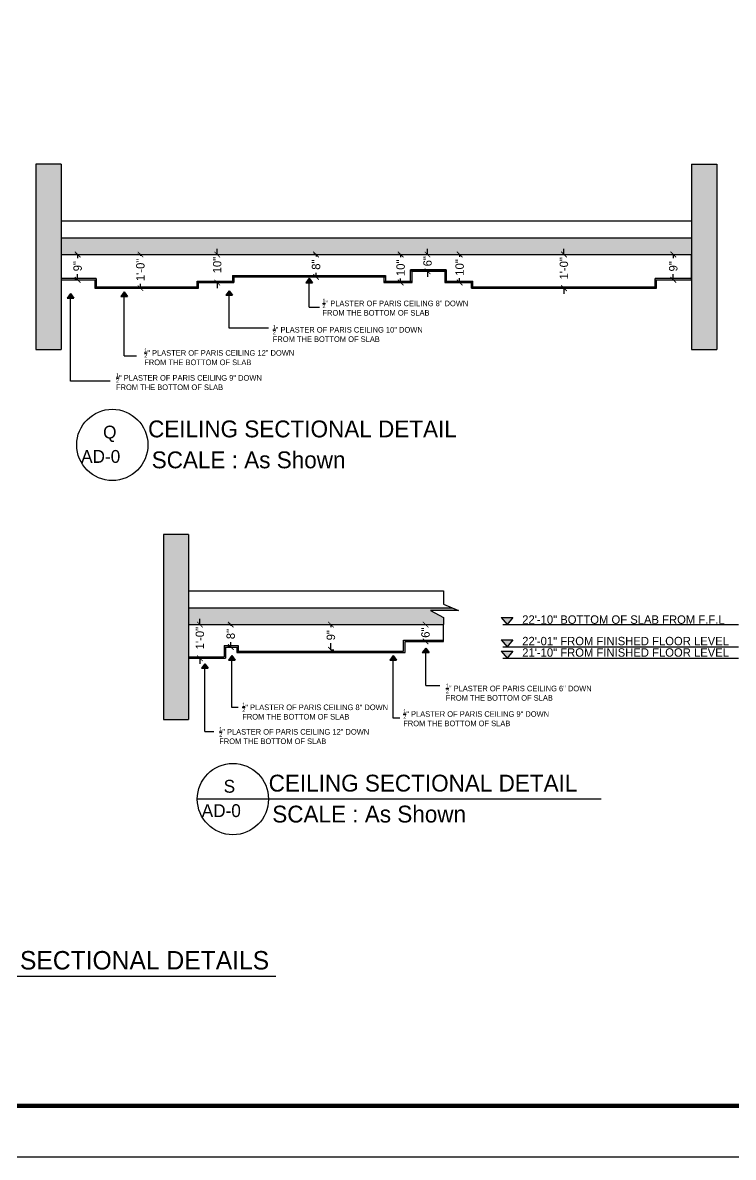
# Model space of a CAD drawing. Extents: x 10753 to 18704, y -5361 to 1140.
# Drawn here: x 16339.2 to 16592.7, y -2815 to -2410.6 of the extents above; entities that cross this region are included whole.
import ezdxf

# ---------------------------------------------------------------- set-up
doc = ezdxf.new("R2010")
doc.units = 0
doc.header["$LTSCALE"] = 30
doc.header["$MEASUREMENT"] = 0
doc.header["$PDMODE"] = 3
doc.layers.get('0').update_dxf_attribs({"linetype": 'CONTINUOUS'})
doc.layers.get('DEFPOINTS').update_dxf_attribs({"linetype": 'CONTINUOUS'})
for name, color, linetype in [('Ceiling Plans', 165, 'CONTINUOUS'), ('CEILING SECTION', 33, 'CONTINUOUS'), ('furniture', 9, 'CONTINUOUS'), ('layout', 2, 'CONTINUOUS'), ('SEAL', 1, 'CONTINUOUS'), ('SLINE', 3, 'CONTINUOUS'), ('TEXT', 13, 'CONTINUOUS'), ('WALL', 2, 'CONTINUOUS'), ('Walls Hatch', 51, 'CONTINUOUS'), ('WL', 9, 'CONTINUOUS')]:
    doc.layers.add(name, color=color, linetype=linetype)
doc.styles.add('EE', font='eurr____.ttf')
doc.styles.add('SMALL-DIM', font='stylu.ttf', dxfattribs={"height": 2})
doc.styles.get("Standard").update_dxf_attribs({"font": 'stylu.ttf', "height": 3})
doc.dimstyles.new('D1', dxfattribs={"dimtxt": 6, "dimasz": 5, "dimexe": 1, "dimexo": 2, "dimgap": 1, "dimtad": 1, "dimdec": 4, "dimzin": 3, "dimdsep": 46, "dimlunit": 4, "dimtxsty": 'Standard', "dimcen": 3, "dimclrd": 7, "dimclre": 7, "dimclrt": 2, "dimadec": 0, "dimazin": 0, "dimtfac": 1, "dimtdec": 4, "dimtofl": 0, "dimtmove": 2, "dimatfit": 3, "dimfxl": 1, "dimfrac": 2, "dimtolj": 1, "dimtzin": 1, "dimarcsym": 0})

# ---------------------------------------------------------------- blocks, each defined once
blk = doc.blocks.new('_ArchTick')
at = {"color": 0, "linetype": 'ByBlock', "const_width": 0.15}
blk.add_lwpolyline([(-0.5, -0.5), (0.5, 0.5)], dxfattribs=at)
blk = doc.blocks.new('*D718')
at = {"color": 4, "lineweight": -2, "transparency": 16777216}
for p, q in [((16449.18, -2625.12), (16450.18, -2625.12)), ((16449.18, -2625.12), (16449.18, -2626.07)), ((16449.18, -2634.12), (16449.18, -2631.77)), ((16449.18, -2634.12), (16450.18, -2634.12))]:
    blk.add_line(p, q, dxfattribs=at)
at = {"layer": 'DEFPOINTS', "color": 0, "transparency": 16777216}
for p in [(16448.77, -2625.12), (16448.77, -2634.12), (16449.18, -2634.12)]:
    blk.add_point(p, dxfattribs=at)
at = {"color": 4, "lineweight": -2, "transparency": 16777216, "xscale": 2, "yscale": 2, "zscale": 2}
for p, rotation in [((16449.18, -2625.12), 90), ((16449.18, -2634.12), 270)]:
    blk.add_blockref('_ArchTick', p, dxfattribs=dict(at, rotation=rotation))
at = {"color": 4, "transparency": 16777216, "insert": (16449.18, -2628.92), "char_height": 3, "attachment_point": 5, "rotation": 90}
blk.add_mtext('\\A1;9"', dxfattribs=at)
blk = doc.blocks.new('*D719')
at = {"color": 4, "lineweight": -2, "transparency": 16777216}
for p, q in [((16402.45, -2625.12), (16402.45, -2623.12)), ((16402.45, -2625.12), (16403.45, -2625.12)), ((16402.45, -2637.12), (16403.45, -2637.12)), ((16402.45, -2637.12), (16402.45, -2639.12))]:
    blk.add_line(p, q, dxfattribs=at)
at = {"layer": 'DEFPOINTS', "color": 0, "transparency": 16777216}
for p in [(16402.43, -2625.12), (16402.45, -2625.12), (16402.43, -2637.12)]:
    blk.add_point(p, dxfattribs=at)
at = {"color": 4, "lineweight": -2, "transparency": 16777216, "xscale": 2, "yscale": 2, "zscale": 2}
for p, rotation in [((16402.45, -2625.12), 270), ((16402.45, -2637.12), 90)]:
    blk.add_blockref('_ArchTick', p, dxfattribs=dict(at, rotation=rotation))
at = {"color": 4, "transparency": 16777216, "insert": (16402.45, -2629.95), "char_height": 3, "attachment_point": 5, "rotation": 90}
blk.add_mtext('\\A1;1\'-0"', dxfattribs=at)
blk = doc.blocks.new('*D720')
at = {"layer": 'Ceiling Plans', "color": 4, "lineweight": -2, "transparency": 16777216}
for p, q in [((16413.46, -2625.12), (16412.46, -2625.12)), ((16413.46, -2625.12), (16413.46, -2625.59)), ((16413.46, -2633.12), (16413.46, -2631.4)), ((16413.46, -2633.12), (16412.46, -2633.12))]:
    blk.add_line(p, q, dxfattribs=at)
at = {"layer": 'DEFPOINTS', "color": 0, "transparency": 16777216}
for p in [(16413.46, -2625.12), (16413.61, -2625.12), (16413.61, -2633.12)]:
    blk.add_point(p, dxfattribs=at)
at = {"layer": 'Ceiling Plans', "color": 4, "lineweight": -2, "transparency": 16777216, "xscale": 2, "yscale": 2, "zscale": 2}
for p, rotation in [((16413.46, -2625.12), 90), ((16413.46, -2633.12), 270)]:
    blk.add_blockref('_ArchTick', p, dxfattribs=dict(at, rotation=rotation))
at = {"layer": 'Ceiling Plans', "color": 4, "transparency": 16777216, "insert": (16413.46, -2628.5), "char_height": 3, "attachment_point": 5, "rotation": 90}
blk.add_mtext('\\A1;8"', dxfattribs=at)
blk = doc.blocks.new('*D721')
at = {"layer": 'Ceiling Plans', "color": 4, "lineweight": -2, "transparency": 16777216}
for p, q in [((16482.93, -2625.12), (16483.93, -2625.12)), ((16482.93, -2625.12), (16482.93, -2625.17)), ((16482.93, -2631.12), (16482.93, -2630.83)), ((16482.93, -2631.12), (16483.93, -2631.12))]:
    blk.add_line(p, q, dxfattribs=at)
at = {"layer": 'DEFPOINTS', "color": 0, "transparency": 16777216}
for p in [(16482.22, -2625.12), (16482.22, -2631.12), (16482.93, -2631.12)]:
    blk.add_point(p, dxfattribs=at)
at = {"layer": 'Ceiling Plans', "color": 4, "lineweight": -2, "transparency": 16777216, "xscale": 2, "yscale": 2, "zscale": 2}
for p, rotation in [((16482.93, -2625.12), 90), ((16482.93, -2631.12), 270)]:
    blk.add_blockref('_ArchTick', p, dxfattribs=dict(at, rotation=rotation))
at = {"layer": 'Ceiling Plans', "color": 4, "transparency": 16777216, "insert": (16482.93, -2628), "char_height": 3, "attachment_point": 5, "rotation": 90}
blk.add_mtext('\\A1;6"', dxfattribs=at)
blk = doc.blocks.new('*D787')
at = {"layer": 'Ceiling Plans', "color": 4, "lineweight": -2, "transparency": 16777216}
for p, q in [((16381.24, -2493.21), (16380.24, -2493.21)), ((16381.24, -2493.21), (16381.24, -2493.74)), ((16381.24, -2505.21), (16380.24, -2505.21)), ((16381.24, -2505.21), (16381.24, -2503.65))]:
    blk.add_line(p, q, dxfattribs=at)
at = {"layer": 'DEFPOINTS', "color": 0, "transparency": 16777216}
for p in [(16381.24, -2493.21), (16381.67, -2493.21), (16381.67, -2505.21)]:
    blk.add_point(p, dxfattribs=at)
at = {"layer": 'Ceiling Plans', "color": 4, "lineweight": -2, "transparency": 16777216, "xscale": 2, "yscale": 2, "zscale": 2}
for p, rotation in [((16381.24, -2493.21), 90), ((16381.24, -2505.21), 270)]:
    blk.add_blockref('_ArchTick', p, dxfattribs=dict(at, rotation=rotation))
at = {"layer": 'Ceiling Plans', "color": 4, "transparency": 16777216, "insert": (16381.24, -2498.69), "char_height": 3, "attachment_point": 5, "rotation": 90}
blk.add_mtext('\\A1;1\'-0"', dxfattribs=at)
blk = doc.blocks.new('*D788')
at = {"layer": 'Ceiling Plans', "color": 4, "lineweight": -2, "transparency": 16777216}
for p, q in [((16408.63, -2493.21), (16408.63, -2491.21)), ((16408.63, -2493.21), (16409.63, -2493.21)), ((16408.63, -2503.2), (16409.63, -2503.2)), ((16408.63, -2503.2), (16408.63, -2505.2))]:
    blk.add_line(p, q, dxfattribs=at)
at = {"layer": 'DEFPOINTS', "color": 0, "transparency": 16777216}
for p in [(16408.3, -2493.21), (16408.63, -2493.21), (16408.3, -2503.2)]:
    blk.add_point(p, dxfattribs=at)
at = {"layer": 'Ceiling Plans', "color": 4, "lineweight": -2, "transparency": 16777216, "xscale": 2, "yscale": 2, "zscale": 2}
for p, rotation in [((16408.63, -2493.21), 270), ((16408.63, -2503.2), 90)]:
    blk.add_blockref('_ArchTick', p, dxfattribs=dict(at, rotation=rotation))
at = {"layer": 'Ceiling Plans', "color": 4, "transparency": 16777216, "insert": (16408.63, -2496.96), "char_height": 3, "attachment_point": 5, "rotation": 90}
blk.add_mtext('\\A1;10"', dxfattribs=at)
blk = doc.blocks.new('*D789')
at = {"layer": 'Ceiling Plans', "color": 4, "lineweight": -2, "transparency": 16777216}
for p, q in [((16358.84, -2493.21), (16357.84, -2493.21)), ((16358.84, -2493.21), (16358.84, -2494.52)), ((16358.84, -2502.21), (16357.84, -2502.21)), ((16358.84, -2502.21), (16358.84, -2500.22))]:
    blk.add_line(p, q, dxfattribs=at)
at = {"layer": 'DEFPOINTS', "color": 0, "transparency": 16777216}
for p in [(16358.84, -2493.21), (16359.23, -2493.21), (16359.23, -2502.21)]:
    blk.add_point(p, dxfattribs=at)
at = {"layer": 'Ceiling Plans', "color": 4, "lineweight": -2, "transparency": 16777216, "xscale": 2, "yscale": 2, "zscale": 2}
for p, rotation in [((16358.84, -2493.21), 90), ((16358.84, -2502.21), 270)]:
    blk.add_blockref('_ArchTick', p, dxfattribs=dict(at, rotation=rotation))
at = {"layer": 'Ceiling Plans', "color": 4, "transparency": 16777216, "insert": (16358.84, -2497.37), "char_height": 3, "attachment_point": 5, "rotation": 90}
blk.add_mtext('\\A1;9"', dxfattribs=at)
blk = doc.blocks.new('*D790')
at = {"layer": 'Ceiling Plans', "color": 4, "lineweight": -2, "transparency": 16777216}
for p, q in [((16443.89, -2493.21), (16442.89, -2493.21)), ((16443.89, -2493.21), (16443.89, -2493.92)), ((16443.89, -2501.21), (16442.89, -2501.21)), ((16443.89, -2501.21), (16443.89, -2499.72))]:
    blk.add_line(p, q, dxfattribs=at)
at = {"layer": 'DEFPOINTS', "color": 0, "transparency": 16777216}
for p in [(16443.89, -2493.21), (16444, -2493.21), (16444, -2501.21)]:
    blk.add_point(p, dxfattribs=at)
at = {"layer": 'Ceiling Plans', "color": 4, "lineweight": -2, "transparency": 16777216, "xscale": 2, "yscale": 2, "zscale": 2}
for p, rotation in [((16443.89, -2493.21), 90), ((16443.89, -2501.21), 270)]:
    blk.add_blockref('_ArchTick', p, dxfattribs=dict(at, rotation=rotation))
at = {"layer": 'Ceiling Plans', "color": 4, "transparency": 16777216, "insert": (16443.89, -2496.82), "char_height": 3, "attachment_point": 5, "rotation": 90}
blk.add_mtext('\\A1;8"', dxfattribs=at)
blk = doc.blocks.new('*D791')
at = {"layer": 'Ceiling Plans', "color": 4, "lineweight": -2, "transparency": 16777216}
for p, q in [((16474.05, -2493.21), (16473.05, -2493.21)), ((16474.05, -2493.21), (16474.05, -2494.12)), ((16474.05, -2503.2), (16473.05, -2503.2)), ((16474.05, -2503.2), (16474.05, -2501.76))]:
    blk.add_line(p, q, dxfattribs=at)
at = {"layer": 'DEFPOINTS', "color": 0, "transparency": 16777216}
for p in [(16474.05, -2493.21), (16474.76, -2493.21), (16474.76, -2503.2)]:
    blk.add_point(p, dxfattribs=at)
at = {"layer": 'Ceiling Plans', "color": 4, "lineweight": -2, "transparency": 16777216, "xscale": 2, "yscale": 2, "zscale": 2}
for p, rotation in [((16474.05, -2493.21), 90), ((16474.05, -2503.2), 270)]:
    blk.add_blockref('_ArchTick', p, dxfattribs=dict(at, rotation=rotation))
at = {"layer": 'Ceiling Plans', "color": 4, "transparency": 16777216, "insert": (16474.05, -2497.94), "char_height": 3, "attachment_point": 5, "rotation": 90}
blk.add_mtext('\\A1;10"', dxfattribs=at)
blk = doc.blocks.new('*D792')
at = {"layer": 'Ceiling Plans', "color": 4, "lineweight": -2, "transparency": 16777216}
for p, q in [((16495.1, -2493.21), (16495.6, -2493.21)), ((16495.1, -2493.21), (16495.1, -2494)), ((16495.1, -2503.2), (16495.1, -2501.64)), ((16495.1, -2503.2), (16495.6, -2503.2))]:
    blk.add_line(p, q, dxfattribs=at)
at = {"layer": 'DEFPOINTS', "color": 0, "transparency": 16777216}
for p in [(16494.8, -2493.21), (16495.1, -2493.21), (16494.8, -2503.2)]:
    blk.add_point(p, dxfattribs=at)
at = {"layer": 'Ceiling Plans', "color": 4, "lineweight": -2, "transparency": 16777216, "xscale": 2, "yscale": 2, "zscale": 2}
for p, rotation in [((16495.1, -2493.21), 90), ((16495.1, -2503.2), 270)]:
    blk.add_blockref('_ArchTick', p, dxfattribs=dict(at, rotation=rotation))
at = {"layer": 'Ceiling Plans', "color": 4, "transparency": 16777216, "insert": (16495.1, -2497.82), "char_height": 3, "attachment_point": 5, "rotation": 90}
blk.add_mtext('\\A1;10"', dxfattribs=at)
blk = doc.blocks.new('*D793')
at = {"layer": 'Ceiling Plans', "color": 4, "lineweight": -2, "transparency": 16777216}
for p, q in [((16483.65, -2493.21), (16483.65, -2491.21)), ((16483.65, -2493.21), (16483.15, -2493.21)), ((16483.65, -2499.18), (16483.15, -2499.18)), ((16483.65, -2499.18), (16483.65, -2501.18))]:
    blk.add_line(p, q, dxfattribs=at)
at = {"layer": 'DEFPOINTS', "color": 0, "transparency": 16777216}
for p in [(16483.65, -2493.21), (16483.95, -2493.21), (16483.95, -2499.18)]:
    blk.add_point(p, dxfattribs=at)
at = {"layer": 'Ceiling Plans', "color": 4, "lineweight": -2, "transparency": 16777216, "xscale": 2, "yscale": 2, "zscale": 2}
for p, rotation in [((16483.65, -2493.21), 270), ((16483.65, -2499.18), 90)]:
    blk.add_blockref('_ArchTick', p, dxfattribs=dict(at, rotation=rotation))
at = {"layer": 'Ceiling Plans', "color": 4, "transparency": 16777216, "insert": (16483.65, -2495.6), "char_height": 3, "attachment_point": 5, "rotation": 90}
blk.add_mtext('\\A1;6"', dxfattribs=at)
blk = doc.blocks.new('*D794')
at = {"layer": 'Ceiling Plans', "color": 4, "lineweight": -2, "transparency": 16777216}
for p, q in [((16532.3, -2493.21), (16532.3, -2491.21)), ((16532.3, -2493.21), (16532.8, -2493.21)), ((16532.3, -2505.21), (16532.8, -2505.21)), ((16532.3, -2505.21), (16532.3, -2507.21))]:
    blk.add_line(p, q, dxfattribs=at)
at = {"layer": 'DEFPOINTS', "color": 0, "transparency": 16777216}
for p in [(16532.3, -2493.21), (16532.3, -2493.21), (16532.3, -2505.21)]:
    blk.add_point(p, dxfattribs=at)
at = {"layer": 'Ceiling Plans', "color": 4, "lineweight": -2, "transparency": 16777216, "xscale": 2, "yscale": 2, "zscale": 2}
for p, rotation in [((16532.3, -2493.21), 270), ((16532.3, -2505.21), 90)]:
    blk.add_blockref('_ArchTick', p, dxfattribs=dict(at, rotation=rotation))
at = {"layer": 'Ceiling Plans', "color": 4, "transparency": 16777216, "insert": (16532.3, -2498.12), "char_height": 3, "attachment_point": 5, "rotation": 90}
blk.add_mtext('\\A1;1\'-0"', dxfattribs=at)
blk = doc.blocks.new('*D795')
at = {"layer": 'Ceiling Plans', "color": 4, "lineweight": -2, "transparency": 16777216}
for p, q in [((16571.31, -2493.21), (16571.81, -2493.21)), ((16571.31, -2493.21), (16571.31, -2494.57)), ((16571.31, -2502.21), (16571.31, -2500.27)), ((16571.31, -2502.21), (16571.81, -2502.21))]:
    blk.add_line(p, q, dxfattribs=at)
at = {"layer": 'DEFPOINTS', "color": 0, "transparency": 16777216}
for p in [(16571.3, -2493.21), (16571.31, -2493.21), (16571.3, -2502.21)]:
    blk.add_point(p, dxfattribs=at)
at = {"layer": 'Ceiling Plans', "color": 4, "lineweight": -2, "transparency": 16777216, "xscale": 2, "yscale": 2, "zscale": 2}
for p, rotation in [((16571.31, -2493.21), 90), ((16571.31, -2502.21), 270)]:
    blk.add_blockref('_ArchTick', p, dxfattribs=dict(at, rotation=rotation))
at = {"layer": 'Ceiling Plans', "color": 4, "transparency": 16777216, "insert": (16571.31, -2497.42), "char_height": 3, "attachment_point": 5, "rotation": 90}
blk.add_mtext('\\A1;9"', dxfattribs=at)

msp = doc.modelspace()

# ---------------------------------------------------------------- hatches: boundary and pattern name
h = msp.add_hatch(color=256)
h.dxf.hatch_style = 1
h.paths.add_polyline_path([(16441.40272, -2501.69444), (16440.20639, -2503.28401), (16442.59335, -2503.28401)])
h = msp.add_hatch(color=256)
h.dxf.hatch_style = 1
h.paths.add_polyline_path([(16356.34528, -2507.14769), (16355.14895, -2508.73726), (16357.53591, -2508.73726)])
h = msp.add_hatch(color=256)
h.dxf.hatch_style = 1
h.paths.add_polyline_path([(16375.42331, -2506.57136), (16374.22698, -2508.16093), (16376.61394, -2508.16093)])
h = msp.add_hatch(color=256)
h.dxf.hatch_style = 1
h.paths.add_polyline_path([(16412.87294, -2506.14954), (16411.67661, -2507.73911), (16414.06358, -2507.73911)])
h = msp.add_hatch(color=256)
h.dxf.hatch_style = 1
h.paths.add_polyline_path([(16413.82584, -2636.17663), (16412.62951, -2637.7662), (16415.01647, -2637.7662)])
h = msp.add_hatch(color=256)
h.dxf.hatch_style = 1
h.paths.add_polyline_path([(16471.41124, -2636.17663), (16470.21491, -2637.7662), (16472.60187, -2637.7662)])
h = msp.add_hatch(color=256)
h.dxf.hatch_style = 1
h.paths.add_polyline_path([(16482.98508, -2633.46839), (16481.78875, -2635.05795), (16484.17571, -2635.05795)])
h = msp.add_hatch(color=256)
h.dxf.hatch_style = 1
h.paths.add_polyline_path([(16404.15794, -2639.07196), (16402.96161, -2640.66153), (16405.34857, -2640.66153)])
at = {"layer": 'TEXT'}
h = msp.add_hatch(color=256, dxfattribs=at)
h.dxf.hatch_style = 1
h.paths.add_polyline_path([(16509.96194, -2634.56732), (16512.00297, -2637.09568), (16514.04399, -2634.56732)])
h.paths.add_polyline_path([(16514.04399, -2630.55763), (16509.96194, -2630.55763), (16512.00297, -2633.08599)])
h.paths.add_polyline_path([(16514.04399, -2622.59548), (16509.96194, -2622.59548), (16512.00297, -2625.12385)])
at = {"layer": 'Walls Hatch'}
h = msp.add_hatch(color=51, dxfattribs=at)
h.dxf.hatch_style = 1
h.paths.add_polyline_path([(15879.06898, -2461.06014), (15870.06898, -2461.06014), (15870.06898, -2527.05789), (15879.06898, -2527.05789)])
h.paths.add_polyline_path([(15879.06898, -2592.97168), (15870.06898, -2592.97168), (15870.06898, -2658.96943), (15879.06898, -2658.96943)])
h.paths.add_polyline_path([(16134.25424, -2592.97168), (16125.25424, -2592.97168), (16125.25424, -2658.96943), (16134.25424, -2658.96943)])
h.paths.add_polyline_path([(16134.25424, -2461.06014), (16125.25424, -2461.06014), (16125.25424, -2527.05789), (16134.25424, -2527.05789)])
h.paths.add_polyline_path([(16352.98404, -2461.06014), (16343.98404, -2461.06014), (16343.98404, -2527.05789), (16352.98404, -2527.05789)])
h.paths.add_polyline_path([(16398.4395, -2592.97168), (16389.4395, -2592.97168), (16389.4395, -2658.96943), (16398.4395, -2658.96943)])
h.paths.add_polyline_path([(16586.83461, -2461.06014), (16577.83461, -2461.06014), (16577.83461, -2527.05789), (16586.83461, -2527.05789)])
h.paths.add_polyline_path([(16697.10238, -2457.8943), (16688.10238, -2457.8943), (16688.10238, -2523.89206), (16697.10238, -2523.89206)])
h.paths.add_polyline_path([(16652.16924, -2592.97168), (16643.16924, -2592.97168), (16643.16924, -2658.96943), (16652.16924, -2658.96943)])
h = msp.add_hatch(color=253, dxfattribs=at)
h.dxf.hatch_style = 1
h.paths.add_polyline_path([(16746.21311, -2622.55375), (16741.50673, -2620.1212), (16751.55425, -2620.1212), (16749.25771, -2619.1212), (16652.16924, -2619.1212), (16652.16924, -2625.1212), (16746.21311, -2625.1212)])
h.paths.add_polyline_path([(15971.89276, -2488.20966), (15981.94028, -2488.20966), (15979.64375, -2487.20966), (15879.06898, -2487.20966), (15879.06898, -2493.20966), (15976.59914, -2493.20966), (15976.59914, -2490.64221)])
h.paths.add_polyline_path([(15919.21271, -2620.1212), (15929.26023, -2620.1212), (15926.9637, -2619.1212), (15879.06898, -2619.1212), (15879.06898, -2625.1212), (15923.91909, -2625.1212), (15923.91909, -2622.55375)])
h.paths.add_polyline_path([(16231.7844, -2622.55375), (16227.07802, -2620.1212), (16237.12554, -2620.1212), (16234.82901, -2619.1212), (16134.25424, -2619.1212), (16134.25424, -2625.1212), (16231.7844, -2625.1212)])
h.paths.add_polyline_path([(16183.81436, -2488.20966), (16193.86188, -2488.20966), (16191.56535, -2487.20966), (16134.25424, -2487.20966), (16134.25424, -2493.20966), (16188.52074, -2493.20966), (16188.52074, -2490.64221)])
h.paths.add_polyline_path([(16577.83461, -2487.20966), (16352.98404, -2487.20966), (16352.98404, -2493.20966), (16577.83461, -2493.20966)])
h.paths.add_polyline_path([(16745.53778, -2485.04382), (16755.5853, -2485.04382), (16753.28877, -2484.04382), (16697.10238, -2484.04382), (16697.10238, -2490.04382), (16750.24416, -2490.04382), (16750.24416, -2487.47638)])
h.paths.add_polyline_path([(16484.66675, -2620.1212), (16494.71427, -2620.1212), (16492.41773, -2619.1212), (16398.4395, -2619.1212), (16398.4395, -2625.1212), (16489.37313, -2625.1212), (16489.37313, -2622.55375)])
h.paths.add_polyline_path([(16704.86133, -2636.15084), (16704.86133, -2625.2116), (16697.91038, -2625.2116), (16697.91038, -2636.15084)], flags=9)
h.paths.add_polyline_path([(16673.10973, -2631.08651), (16673.10973, -2625.39837), (16666.15878, -2625.39837), (16666.15878, -2631.08651)], flags=9)

# ---------------------------------------------------------------- linework, layer by layer
for p, q in [((16441.40272, -2501.69444), (16440.20639, -2503.28401)), ((16440.20639, -2503.28401), (16442.59335, -2503.28401)), ((16441.39987, -2512.03612), (16441.39987, -2503.28401)), ((16441.40272, -2501.69444), (16442.59335, -2503.28401)), ((16356.34528, -2507.14769), (16355.14895, -2508.73726)), ((16356.34528, -2507.14769), (16356.34528, -2507.14769)), ((16356.34528, -2507.14769), (16357.53591, -2508.73726)), ((16375.42331, -2506.57136), (16374.22698, -2508.16093)), ((16375.42331, -2506.57136), (16376.61394, -2508.16093)), ((16412.87294, -2506.14954), (16411.67661, -2507.73911)), ((16412.87294, -2506.14954), (16414.06358, -2507.73911)), ((16355.14895, -2508.73726), (16357.53591, -2508.73726)), ((16356.34528, -2538.37559), (16356.34528, -2508.73726)), ((16374.22698, -2508.16093), (16376.61394, -2508.16093)), ((16375.42046, -2529.28876), (16375.42046, -2508.16093)), ((16411.67661, -2507.73911), (16414.06358, -2507.73911)), ((16412.87009, -2519.461), (16412.87009, -2507.73911)), ((16441.39987, -2512.03612), (16445.15502, -2512.03612)), ((16426.96545, -2519.461), (16412.87009, -2519.461)), ((16375.42046, -2529.28876), (16379.84956, -2529.28876)), ((16370.44063, -2538.37559), (16356.34528, -2538.37559)), ((16413.82584, -2636.17663), (16412.62951, -2637.7662)), ((16413.82584, -2636.17663), (16413.82584, -2636.17663)), ((16413.82584, -2636.17663), (16415.01647, -2637.7662)), ((16471.41124, -2636.17663), (16470.21491, -2637.7662)), ((16471.41124, -2636.17663), (16471.41124, -2636.17663)), ((16471.41124, -2636.17663), (16472.60187, -2637.7662)), ((16482.98508, -2633.46839), (16481.78875, -2635.05795)), ((16481.78875, -2635.05795), (16484.17571, -2635.05795)), ((16482.98508, -2633.46839), (16482.98508, -2633.46839)), ((16482.98508, -2633.46839), (16484.17571, -2635.05795)), ((16482.98508, -2646.77985), (16482.98508, -2635.05795)), ((16404.15794, -2639.07196), (16402.96161, -2640.66153)), ((16402.96161, -2640.66153), (16405.34857, -2640.66153)), ((16404.15794, -2639.07196), (16404.15794, -2639.07196)), ((16404.15794, -2639.07196), (16405.34857, -2640.66153)), ((16404.15794, -2663.28685), (16404.15794, -2640.66153)), ((16412.62951, -2637.7662), (16415.01647, -2637.7662)), ((16413.82584, -2654.66326), (16413.82584, -2637.7662)), ((16470.21491, -2637.7662), (16472.60187, -2637.7662)), ((16471.41124, -2658.53639), (16471.41124, -2637.7662)), ((16482.98508, -2646.77985), (16488.05564, -2646.77985)), ((16416.04885, -2654.66326), (16413.82584, -2654.66326)), ((16473.79675, -2658.53639), (16471.41124, -2658.53639)), ((16404.15794, -2663.28685), (16407.4253, -2663.28685))]:
    msp.add_line(p, q)
at = {"layer": 'Ceiling Plans'}
for p, q in [((16577.79654, -2502.20966), (16577.79654, -2493.20966)), ((16477.60904, -2502.69881), (16477.60904, -2498.68415)), ((16490.29654, -2498.68415), (16477.60904, -2498.68415)), ((16490.29654, -2499.18415), (16477.60904, -2499.18415)), ((16478.10904, -2503.19881), (16478.10904, -2499.18415)), ((16478.10904, -2499.18415), (16489.79654, -2499.18415)), ((16489.79654, -2499.18415), (16489.79654, -2503.19881)), ((16490.29654, -2498.68415), (16490.29654, -2502.69881)), ((16365.48404, -2501.70966), (16352.98404, -2501.70966)), ((16352.98404, -2502.20966), (16358.48404, -2502.20966)), ((16352.98404, -2502.20966), (16365.48404, -2502.20966)), ((16364.98404, -2502.20966), (16364.98404, -2505.20966)), ((16365.48404, -2501.70966), (16365.48404, -2504.70966)), ((16401.48404, -2504.70966), (16401.48404, -2502.69881)), ((16401.48404, -2502.69881), (16414.60904, -2502.69881)), ((16401.48404, -2503.19881), (16414.60904, -2503.19881)), ((16401.98404, -2505.20966), (16401.98404, -2503.19881)), ((16414.10904, -2500.70966), (16414.10904, -2502.69881)), ((16414.10904, -2500.70966), (16468.60904, -2500.70966)), ((16414.10904, -2501.20966), (16468.60904, -2501.20966)), ((16414.60904, -2501.20966), (16414.60904, -2503.19881)), ((16440.27051, -2503.19881), (16442.52954, -2503.19881)), ((16440.27051, -2503.19881), (16442.52954, -2503.19881)), ((16440.64682, -2502.69881), (16442.15502, -2502.69881)), ((16468.10904, -2501.20966), (16468.10904, -2503.19881)), ((16468.10904, -2502.69881), (16478.10904, -2502.69881)), ((16468.10904, -2503.19881), (16478.10904, -2503.19881)), ((16468.10904, -2503.19881), (16478.10904, -2503.19881)), ((16468.60904, -2500.70966), (16468.60904, -2502.69881)), ((16489.79654, -2502.69881), (16499.79654, -2502.69881)), ((16489.79654, -2503.19881), (16499.79654, -2503.19881)), ((16489.79654, -2503.19881), (16499.79654, -2503.19881)), ((16499.29654, -2505.20966), (16499.29654, -2503.19881)), ((16499.79654, -2504.70966), (16499.79654, -2502.69881)), ((16577.79654, -2501.70966), (16564.79654, -2501.70966)), ((16564.79654, -2504.70966), (16564.79654, -2501.70966)), ((16564.79654, -2502.20966), (16577.79654, -2502.20966)), ((16565.29654, -2505.20966), (16565.29654, -2502.20966)), ((16364.98404, -2504.70966), (16401.98404, -2504.70966)), ((16364.98404, -2505.20966), (16369.98404, -2505.20966)), ((16364.98404, -2505.20966), (16369.98404, -2505.20966)), ((16364.98404, -2505.20966), (16401.98404, -2505.20966)), ((16364.98404, -2505.20966), (16401.98404, -2505.20966)), ((16499.29654, -2504.70966), (16565.29654, -2504.70966)), ((16499.29654, -2505.20966), (16550.37556, -2505.20966)), ((16499.29654, -2505.20966), (16550.37556, -2505.20966)), ((16499.29654, -2505.20966), (16565.29654, -2505.20966)), ((16489.37313, -2631.12287), (16489.37313, -2625.1212)), ((16411.11402, -2632.6212), (16416.11402, -2632.6212)), ((16411.11402, -2632.6212), (16411.11402, -2636.6212)), ((16416.11402, -2632.6212), (16416.11402, -2634.59906)), ((16475.11402, -2634.59906), (16475.11402, -2630.62287)), ((16475.11402, -2630.62287), (16489.37313, -2630.62287)), ((16475.61402, -2635.09906), (16475.61402, -2631.12287)), ((16475.61402, -2631.12287), (16489.37313, -2631.12287)), ((16398.4395, -2636.6212), (16411.11402, -2636.6212)), ((16411.11402, -2633.1212), (16416.11402, -2633.1212)), ((16411.61402, -2633.1212), (16411.61402, -2637.1212)), ((16411.61402, -2633.1212), (16415.61402, -2633.1212)), ((16415.61402, -2633.1212), (16415.61402, -2635.09906)), ((16415.61402, -2634.59906), (16475.11402, -2634.59906)), ((16415.61402, -2635.09906), (16425.7481, -2635.09906)), ((16415.61402, -2635.09906), (16475.61402, -2635.09906)), ((16398.4395, -2637.1212), (16406.41461, -2637.1212)), ((16398.4395, -2637.1212), (16411.61402, -2637.1212))]:
    msp.add_line(p, q, dxfattribs=at)
at = {"layer": 'CEILING SECTION'}
for p, q in [((16577.79654, -2481.20966), (16577.79654, -2487.20966)), ((16352.98404, -2487.20966), (16577.83461, -2487.20966)), ((16352.98404, -2493.20966), (16577.83461, -2493.20966)), ((16489.37313, -2613.1212), (16489.37313, -2617.79546)), ((16398.4395, -2619.1212), (16492.41773, -2619.1212)), ((16494.71427, -2620.1212), (16484.66675, -2620.1212)), ((16484.66675, -2620.1212), (16489.37313, -2622.55375)), ((16489.37313, -2617.79546), (16494.71427, -2620.1212)), ((16489.37313, -2622.55375), (16489.37313, -2625.1212)), ((16398.4395, -2625.1212), (16489.37313, -2625.1212))]:
    msp.add_line(p, q, dxfattribs=at)
at = {"layer": 'furniture', "color": 8}
msp.add_line((16545.56986, -2687.32545), (16401.51963, -2687.32545), dxfattribs=at)
for centre in [(16371.20656, -2561.0709), (16414.21916, -2687.32545)]:
    msp.add_circle(centre, 12.69953, dxfattribs=at)
at = {"layer": 'SEAL', "color": 1}
msp.add_lwpolyline([(17020.32461, -2006.1532), (17020.32461, -2815.00686), (15815.56292, -2815.00686), (15815.56292, -2006.1532)], close=True, dxfattribs=at)
at = {"layer": 'SLINE'}
msp.add_line((16230.23444, -2750.47166), (16429.59258, -2750.47166), dxfattribs=at)
at = {"layer": 'TEXT', "color": 0}
for p, q in [((16509.96194, -2622.59548), (16514.04399, -2622.59548)), ((16509.96194, -2622.59548), (16512.00297, -2625.12385)), ((16514.04399, -2622.59548), (16512.00297, -2625.12385)), ((16510.50119, -2625.12385), (16594.61922, -2625.12385)), ((16509.96194, -2630.55763), (16514.04399, -2630.55763)), ((16509.96194, -2630.55763), (16512.00297, -2633.08599)), ((16514.04399, -2630.55763), (16512.00297, -2633.08599)), ((16509.96194, -2634.56732), (16514.04399, -2634.56732)), ((16509.96194, -2634.56732), (16512.00297, -2637.09568)), ((16510.50119, -2633.08599), (16594.61922, -2633.08599)), ((16514.04399, -2634.56732), (16512.00297, -2637.09568)), ((16510.50119, -2637.09568), (16594.61922, -2637.09568))]:
    msp.add_line(p, q, dxfattribs=at)
at = {"layer": 'WALL'}
for p, q in [((16343.98404, -2461.06014), (16343.98404, -2527.05789)), ((16352.98404, -2461.06014), (16343.98404, -2461.06014)), ((16352.98404, -2461.06014), (16352.98404, -2527.05789)), ((16577.83461, -2461.06014), (16577.83461, -2527.05789)), ((16577.83461, -2461.06014), (16586.83461, -2461.06014)), ((16586.83461, -2461.06014), (16586.83461, -2527.05789)), ((16343.98404, -2527.05789), (16352.98404, -2527.05789)), ((16577.83461, -2527.05789), (16586.83461, -2527.05789)), ((16389.4395, -2592.97168), (16389.4395, -2658.96943)), ((16398.4395, -2592.97168), (16389.4395, -2592.97168)), ((16398.4395, -2592.97168), (16398.4395, -2658.96943)), ((16389.4395, -2658.96943), (16398.4395, -2658.96943))]:
    msp.add_line(p, q, dxfattribs=at)
at = {"layer": 'WALL', "color": 4}
for p, q in [((16352.98404, -2481.20966), (16577.79654, -2481.20966)), ((16398.4395, -2613.1212), (16489.37313, -2613.1212))]:
    msp.add_line(p, q, dxfattribs=at)
at = {"layer": 'WL', "const_width": 1.53192}
msp.add_lwpolyline([(17001.94157, -2024.53624), (17001.94157, -2796.62382), (15833.94596, -2796.62382), (15833.94596, -2024.53624)], close=True, dxfattribs=at)

# ---------------------------------------------------------------- texts
at = {"layer": 'layout', "char_height": 4.579156, "attachment_point": 1, "rotation": 359.7603176, "style": 'EE'}
for s, insert in [('{\\C0;Q}', (16367.93223, -2554.20683)), ('{\\C0;S}', (16410.94483, -2680.46138))]:
    msp.add_mtext_dynamic_manual_height_columns(s, width=21.3389558, gutter_width=45, heights=[0], dxfattribs=dict(at, insert=insert))
at = {"layer": 'layout', "char_height": 4.579156, "attachment_point": 1, "style": 'EE'}
for insert in [(16360.08921, -2562.89753), (16403.10181, -2689.15208)]:
    msp.add_mtext_dynamic_manual_height_columns('{\\C0;AD-0}', width=31.0716794, gutter_width=45, heights=[0], dxfattribs=dict(at, insert=insert))
at = {"layer": 'SLINE', "style": 'SMALL-DIM'}
msp.add_text('CEILING/LIGHTING SECTIONAL DETAILS', height=6.5713642, dxfattribs=at).set_placement((16256.72879, -2748.05665, 0.06979))
at = {"layer": 'TEXT', "color": 0, "attachment_point": 1, "style": 'EE'}
for s, width, insert, char_height in [('\\A1;{\\H0.7x;\\S1/2;}" PLASTER OF PARIS CEILING 8" DOWN FROM THE BOTTOM OF SLAB', 52.2494195, (16446.16811, -2508.95806), 2), ('\\A1;{\\H0.7x;\\S1/2;}" PLASTER OF PARIS CEILING 10" DOWN FROM THE BOTTOM OF SLAB', 53.6063515, (16428.43935, -2518.34928), 2), ('\\A1;{\\H0.7x;\\S1/2;}" PLASTER OF PARIS CEILING 12" DOWN FROM THE BOTTOM OF SLAB', 53.6063515, (16382.61048, -2526.61199), 2), ('\\A1;{\\H0.7x;\\S1/2;}" PLASTER OF PARIS CEILING 9" DOWN FROM THE BOTTOM OF SLAB', 52.2494195, (16372.53135, -2535.50492), 2), ('CEILING SECTIONAL DETAIL', 118.1124775, (16383.96179, -2552.37964), 6), ('SCALE : As Shown', 118.1124775, (16385.25377, -2563.41155), 6), ('22\'-10" BOTTOM OF SLAB FROM F.F.L', 74.082993, (16517.42241, -2621.83788), 3), ('22\'-01" FROM FINISHED FLOOR LEVEL', 74.082993, (16517.42241, -2629.50107), 3), ('21\'-10" FROM FINISHED FLOOR LEVEL', 74.082993, (16517.42241, -2633.5655), 3), ('\\A1;{\\H0.7x;\\S1/2;}" PLASTER OF PARIS CEILING 6" DOWN FROM THE BOTTOM OF SLAB', 52.2174901, (16490.17413, -2646.21922), 2), ('\\A1;{\\H0.7x;\\S1/2;}" PLASTER OF PARIS CEILING 8" DOWN FROM THE BOTTOM OF SLAB', 52.3680731, (16417.56127, -2652.9313), 2), ('\\A1;{\\H0.7x;\\S1/2;}" PLASTER OF PARIS CEILING 9" DOWN FROM THE BOTTOM OF SLAB', 52.3680731, (16474.98665, -2655.31631), 2), ('\\A1;{\\H0.7x;\\S1/2;}" PLASTER OF PARIS CEILING 12" DOWN FROM THE BOTTOM OF SLAB', 52.3680731, (16409.33984, -2661.67637), 2), ('CEILING SECTIONAL DETAIL', 118.1124775, (16426.97439, -2678.63418), 6), ('SCALE : As Shown', 118.1124775, (16428.26637, -2689.66609), 6)]:
    msp.add_mtext_dynamic_manual_height_columns(s, width=width, gutter_width=45, heights=[0], dxfattribs=dict(at, insert=insert, char_height=char_height))

# ---------------------------------------------------------------- dimensions: what is measured, and where the dimension line sits
for base, p1, p2, picture, middle in [((16402.44799, -2625.1212), (16402.42706, -2637.1212), (16402.42706, -2625.1212), '*D719', (16402.44799, -2629.94806)), ((16449.17917, -2634.1212), (16448.76837, -2625.1212), (16448.76837, -2634.1212), '*D718', (16449.17917, -2628.9218))]:
    dim = msp.add_linear_dim(base=base, p1=p1, p2=p2, angle=90, dimstyle='D1', override={"dimtxt": 3, "dimasz": 2, "dimexo": 9, "dimblk": 'ArchTick', "dimclrd": 4, "dimclre": 4, "dimclrt": 4, "dimldrblk": 'ArchTick', "dimfxlon": 1})
    dim.commit()
    dim.dimension.update_dxf_attribs({"geometry": picture, "text_midpoint": middle, "dimtype": 160})
at = {"layer": 'Ceiling Plans'}
for base, p1, p2, override, picture, middle in [((16408.630938, -2493.209657), (16408.296535, -2503.198812), (16408.296535, -2493.209657), {"dimtxt": 3, "dimasz": 2, "dimexo": 9, "dimblk": 'ArchTick', "dimclrd": 4, "dimclre": 4, "dimclrt": 4, "dimldrblk": 'ArchTick', "dimfxlon": 1}, '*D788', (16408.630938, -2496.960461)), ((16483.65437, -2493.20966), (16483.95279, -2499.18415), (16483.95279, -2493.20966), {"dimtxt": 3, "dimasz": 2, "dimexe": 0.5, "dimexo": 9, "dimblk": 'ArchTick', "dimclrd": 4, "dimclre": 4, "dimclrt": 4, "dimldrblk": 'ArchTick', "dimfxlon": 1}, '*D793', (16483.65437, -2495.60302)), ((16532.29799, -2493.20966), (16532.29654, -2505.20966), (16532.29654, -2493.20966), {"dimtxt": 3, "dimasz": 2, "dimexe": 0.5, "dimexo": 9, "dimblk": 'ArchTick', "dimclrd": 4, "dimclre": 4, "dimclrt": 4, "dimldrblk": 'ArchTick', "dimfxlon": 1}, '*D794', (16532.29799, -2498.11709)), ((16358.84459, -2493.20966), (16359.23404, -2502.20966), (16359.23404, -2493.20966), {"dimtxt": 3, "dimasz": 2, "dimexo": 9, "dimblk": 'ArchTick', "dimclrd": 4, "dimclre": 4, "dimclrt": 4, "dimldrblk": 'ArchTick', "dimfxlon": 1}, '*D789', (16358.84459, -2497.37332)), ((16381.24064, -2493.20966), (16381.67406, -2505.20966), (16381.67406, -2493.20966), {"dimtxt": 3, "dimasz": 2, "dimexo": 9, "dimblk": 'ArchTick', "dimclrd": 4, "dimclre": 4, "dimclrt": 4, "dimldrblk": 'ArchTick', "dimfxlon": 1}, '*D787', (16381.24064, -2498.69269)), ((16443.88756, -2493.20966), (16444.00074, -2501.20966), (16444.00074, -2493.20966), {"dimtxt": 3, "dimasz": 2, "dimexo": 9, "dimblk": 'ArchTick', "dimclrd": 4, "dimclre": 4, "dimclrt": 4, "dimldrblk": 'ArchTick', "dimfxlon": 1}, '*D790', (16443.88756, -2496.81923)), ((16474.048997, -2493.209657), (16474.758348, -2503.198812), (16474.758348, -2493.209657), {"dimtxt": 3, "dimasz": 2, "dimexo": 9, "dimblk": 'ArchTick', "dimclrd": 4, "dimclre": 4, "dimclrt": 4, "dimldrblk": 'ArchTick', "dimfxlon": 1}, '*D791', (16474.048997, -2497.943917)), ((16495.097163, -2493.209657), (16494.796535, -2503.198812), (16494.796535, -2493.209657), {"dimtxt": 3, "dimasz": 2, "dimexe": 0.5, "dimexo": 9, "dimblk": 'ArchTick', "dimclrd": 4, "dimclre": 4, "dimclrt": 4, "dimldrblk": 'ArchTick', "dimfxlon": 1}, '*D792', (16495.097163, -2497.817108)), ((16571.30729, -2493.20966), (16571.29654, -2502.20966), (16571.29654, -2493.20966), {"dimtxt": 3, "dimasz": 2, "dimexe": 0.5, "dimexo": 9, "dimblk": 'ArchTick', "dimclrd": 4, "dimclre": 4, "dimclrt": 4, "dimldrblk": 'ArchTick', "dimfxlon": 1}, '*D795', (16571.30729, -2497.41655)), ((16413.46411, -2625.1212), (16413.61402, -2633.1212), (16413.61402, -2625.1212), {"dimtxt": 3, "dimasz": 2, "dimexo": 9, "dimblk": 'ArchTick', "dimclrd": 4, "dimclre": 4, "dimclrt": 4, "dimldrblk": 'ArchTick', "dimfxlon": 1}, '*D720', (16413.46411, -2628.49572)), ((16482.92624, -2631.12287), (16482.21753, -2625.1212), (16482.21753, -2631.12287), {"dimtxt": 3, "dimasz": 2, "dimexo": 9, "dimblk": 'ArchTick', "dimclrd": 4, "dimclre": 4, "dimclrt": 4, "dimldrblk": 'ArchTick', "dimfxlon": 1}, '*D721', (16482.92624, -2628.0039))]:
    dim = msp.add_linear_dim(base=base, p1=p1, p2=p2, angle=90, dimstyle='D1', override=override, dxfattribs=at)
    dim.commit()
    dim.dimension.update_dxf_attribs({"geometry": picture, "text_midpoint": middle, "dimtype": 160})

doc.saveas('drawing.dxf')
